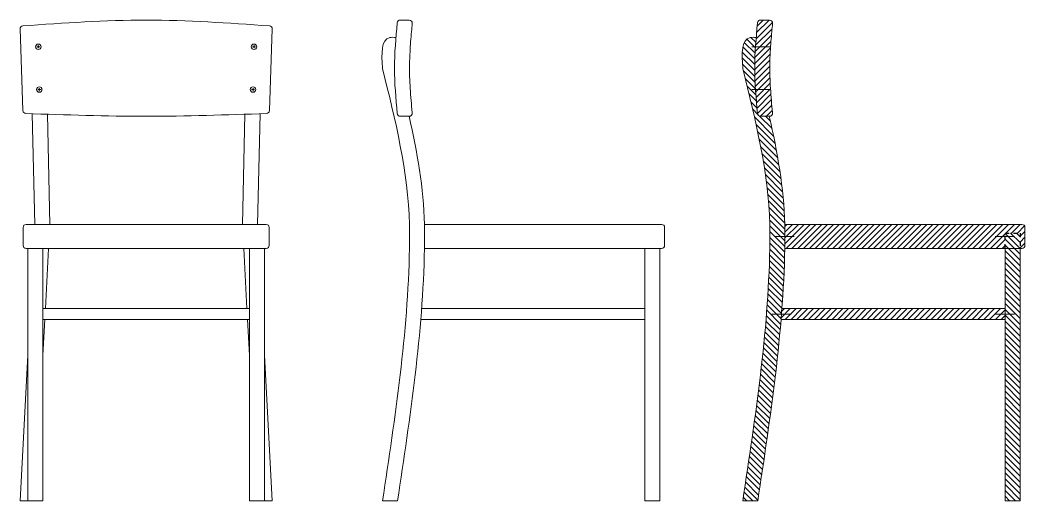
# Model space of a CAD drawing. Header units: millimetres. Extents: x 2639 to 6996, y 1162 to 2339.
# Drawn here: x 2638.6 to 2805.9, y 1253.5 to 1333.5 of the extents above; entities that cross this region are included whole.
import ezdxf

# ---------------------------------------------------------------- set-up
doc = ezdxf.new("R2010")
doc.units = ezdxf.units.MM
doc.linetypes.add('AI-Linetype-2', pattern=[1.4111111107583334, 0.7055555553791667, -0.7055555553791667])
doc.layers.get('0').update_dxf_attribs({"lineweight": 18})
doc.layers.add('A-FURN', color=8, linetype='Continuous', lineweight=13)
doc.layers.add('Viti', color=3, linetype='Continuous', lineweight=9)
doc.layers.add('Livello 1', color=7, linetype='Continuous')

msp = doc.modelspace()

# ---------------------------------------------------------------- hatches: boundary and pattern name
at = {"layer": 'A-FURN', "lineweight": -3}
h = msp.add_hatch(dxfattribs=at)
h.set_pattern_fill('ANSI31', color=256, scale=5.5)
h.set_pattern_definition([(45, (2001.508946119587, 1220.166366776513), (-0.4861359120657515, 0.4861359120657515), [])])
edge = h.paths.add_edge_path()
edge.add_spline(control_points=[(2763.562624532796, 1321.910129874899), (2763.558175282568, 1321.976525532241), (2763.553815407908, 1322.042869445668), (2763.506991699446, 1322.770411728709), (2763.473680186584, 1323.426497588775), (2763.432948819415, 1324.728284347731), (2763.425926566393, 1325.370635908555), (2763.444084604828, 1326.75536898835), (2763.472677218819, 1327.500455325995), (2763.529209821309, 1328.510159663057), (2763.545238612884, 1328.768808025427), (2763.562624532791, 1329.028247056625)], knot_values=[4.282248312765493, 4.282248312765493, 4.282248312765493, 4.282248312765493, 4.488228681661907, 4.488228681661907, 6.54284017156467, 6.54284017156467, 8.597451661467433, 8.597451661467433, 10.94426410700907, 10.94426410700907, 11.74912609451203, 11.74912609451203, 11.74912609451203, 11.74912609451203], degree=3, periodic=0)
edge.add_line((2763.562624532791, 1329.028247056625), (2761.057186130932, 1329.028247056622))
edge.add_spline(control_points=[(2761.057186130932, 1329.028247056622), (2760.980241569707, 1327.841919120385), (2760.881283507995, 1325.469213393143), (2760.980245728364, 1323.096507665901), (2761.057195831734, 1321.910129874897)], knot_values=[4.44968159697425, 4.44968159697425, 4.44968159697425, 4.44968159697425, 8.015609770940713, 11.58168780104129, 11.58168780104129, 11.58168780104129, 11.58168780104129], degree=3, periodic=0)
edge.add_line((2761.057195831734, 1321.910129874897), (2763.562624532796, 1321.9101298749))
edge = h.paths.add_edge_path()
edge.add_spline(control_points=[(2763.562624677613, 1329.028249217701), (2763.618496918381, 1329.861994803446), (2763.688384935599, 1330.703906044904), (2763.80515784759, 1332.007839304457), (2763.847575184899, 1332.464106963236), (2763.890497834139, 1332.922665189032)], knot_values=[0.3142135264303123, 0.3142135264303123, 0.3142135264303123, 0.3142135264303123, 2.900756170992809, 2.900756170992809, 4.282246077985313, 4.282246077985313, 4.282246077985313, 4.282246077985313], degree=3, periodic=0)
edge.add_arc((2763.39267394806, 1332.969263241021), 0.4999999999999846, 354.8174043659563, 449.9999997987895)
edge.add_line((2763.392673949816, 1333.469263241021), (2761.886126550856, 1333.469263246312))
edge.add_arc((2761.8861265491, 1332.969263246312), 0.5000000000000078, 89.99999979880249, 174.8343922432741)
edge.add_spline(control_points=[(2761.388295521655, 1333.015784941384), (2761.312746151937, 1332.207327289714), (2761.238499299892, 1331.398869638045), (2761.172521321118, 1330.590411986375)], knot_values=[0.4543631430876009, 0.4543631430876009, 0.4543631430876009, 0.4543631430876009, 2.884468537630885, 2.884468537630885, 2.884468537630885, 2.884468537630885], degree=3, periodic=0)
edge.add_spline(control_points=[(2761.172521321118, 1330.590411986375), (2761.130025428494, 1330.069690827662), (2761.09095991589, 1329.548969668948), (2761.057186225213, 1329.028248510235)], knot_values=[2.884468537630885, 2.884468537630885, 2.884468537630885, 2.884468537630885, 4.449680140525045, 4.449680140525045, 4.449680140525045, 4.449680140525045], degree=3, periodic=0)
edge.add_spline(control_points=[(2761.057186225213, 1329.028248510235), (2761.057186193786, 1329.028248025697), (2761.057186162359, 1329.02824754116), (2761.057186130932, 1329.028247056622)], knot_values=[4.449680140525045, 4.449680140525045, 4.449680140525045, 4.449680140525045, 4.449681596974241, 4.449681596974241, 4.449681596974241, 4.449681596974241], degree=3, periodic=0)
edge.add_line((2761.057186130932, 1329.028247056622), (2763.562624516777, 1329.028247056625))
edge = h.paths.add_edge_path()
edge.add_spline(control_points=[(2763.890497225278, 1318.015862521969), (2763.888488945589, 1318.0373171345), (2763.886481771152, 1318.058766732676), (2763.76334104783, 1319.375208578444), (2763.64693604676, 1320.651958961393), (2763.562624604921, 1321.910128798576)], knot_values=[11.74912720754442, 11.74912720754442, 11.74912720754442, 11.74912720754442, 11.81376316573462, 11.81376316573462, 15.71700466361133, 15.71700466361133, 15.71700466361133, 15.71700466361133], degree=3, periodic=0)
edge.add_line((2763.562624524789, 1321.9101298749), (2761.057195823211, 1321.910129874897))
edge.add_spline(control_points=[(2761.057195902764, 1321.910128779803), (2761.143405070708, 1320.580999704138), (2761.264090050147, 1319.251870628473), (2761.388295521807, 1317.922741552808)], knot_values=[11.58168889827165, 11.58168889827165, 11.58168889827165, 11.58168889827165, 15.57685640042517, 15.57685640042517, 15.57685640042517, 15.57685640042517], degree=3, periodic=0)
edge.add_arc((2761.886126549237, 1317.969263247895), 0.5000000000000004, 185.3387163807403, 270)
edge.add_line((2761.886126549237, 1317.469263247895), (2763.392673453594, 1317.46926324791))
edge.add_arc((2763.39267345359, 1317.96926324791), 0.5000000000000006, 270.0000000005471, 365.3476441719763)
edge = h.paths.add_edge_path()
edge.add_line((2802.630763578494, 1298.033053541276), (2805.130763578494, 1298.033053541276))
edge.add_line((2805.130763578494, 1298.033053541276), (2805.130763578494, 1295.469263239092))
edge.add_line((2805.130763578494, 1295.469263239092), (2805.430763578493, 1295.469263239092))
edge.add_arc((2805.430763578493, 1295.969263239092), 0.5, 270, 360)
edge.add_line((2805.930763578493, 1295.969263239092), (2805.930763578493, 1298.969263239092))
edge.add_arc((2805.430763578493, 1298.969263239092), 0.5, 0, 90)
edge.add_line((2805.430763578493, 1299.469263239092), (2765.930763578493, 1299.469263239092))
edge.add_spline(control_points=[(2765.930763578494, 1299.469263239092), (2765.948132145634, 1298.8033729501), (2765.954536750447, 1298.13649844119), (2765.953391969235, 1297.469276631884)], knot_values=[26.38654960391751, 26.38654960391774, 26.38654960391774, 26.38654960391774, 28.3875776954935, 28.3875776954935, 28.3875776954935, 28.3875776954935], degree=3, periodic=0)
edge.add_spline(control_points=[(2765.953391947179, 1297.469263777075), (2765.95224825279, 1296.802731860935), (2765.9435707981, 1296.135853366317), (2765.930763578494, 1295.469263239092)], knot_values=[28.38759054620891, 28.38759054620891, 28.38759054620891, 28.38759054620891, 30.38654960391751, 30.38654960391775, 30.38654960391775, 30.38654960391775], degree=3, periodic=0)
edge.add_line((2765.930763578494, 1295.469263239092), (2802.630763578494, 1295.469263239092))
edge.add_line((2802.630763578494, 1295.469263239092), (2802.630763578494, 1298.033053541276))
edge = h.paths.add_edge_path()
edge.add_line((2802.630763578494, 1285.469263239092), (2765.4517894839, 1285.469263239092))
edge.add_spline(control_points=[(2765.4517894839, 1285.469263239092), (2765.429310425218, 1285.166395066008), (2765.406175979478, 1284.863572656365), (2765.382404689414, 1284.560794715389)], knot_values=[40.40248688792148, 40.40248688792148, 40.40248688792148, 40.40248688792148, 41.31420663038907, 41.31420663038907, 41.31420663038907, 41.31420663038907], degree=3, periodic=0)
edge.add_spline(control_points=[(2765.382404689414, 1284.560794715389), (2765.359069788145, 1284.263575113922), (2765.335121210062, 1283.966398363413), (2765.31057649532, 1283.669263239092)], knot_values=[41.31420663038907, 41.31420663038907, 41.31420663038907, 41.31420663038907, 42.20918919626619, 42.20918919626619, 42.20918919626619, 42.20918919626619], degree=3, periodic=0)
edge.add_line((2765.31057649532, 1283.669263239092), (2802.630763578494, 1283.669263239092))
edge.add_line((2802.630763578494, 1283.669263239092), (2802.630763578494, 1285.469263239092))
h = msp.add_hatch(dxfattribs=at)
h.set_pattern_fill('ANSI31', color=256, scale=5.499999999999998, angle=90)
h.set_pattern_definition([(135, (2001.508946119587, 1220.166366776513), (-0.4861359120657514, -0.4861359120657512), [])])
edge = h.paths.add_edge_path()
edge.add_spline(control_points=[(2758.941733818057, 1325.425034555174), (2761.073556214256, 1316.83015687757), (2763.525353558499, 1306.92978987741), (2763.360384146873, 1282.705101710839), (2761.045447683481, 1267.426341945455), (2758.930763578493, 1253.469263239092)], knot_values=[0.04518365618235125, 0.04518365618235125, 0.04518365618235125, 0.04518365618235125, 26.38654960391751, 30.38654960391751, 72.62693312490369, 72.62693312490369, 72.62693312490369, 72.62693312490369], degree=3, periodic=0)
edge.add_line((2758.930763578493, 1253.469263239092), (2761.430763578493, 1253.469263239092))
edge.add_spline(control_points=[(2761.430763578493, 1253.469263239092), (2763.545447683481, 1267.426341945456), (2765.860384146873, 1282.705101710839), (2766.006892419434, 1304.218891337867), (2764.705600400534, 1311.513296320901), (2763.357242726624, 1317.46926324791)], knot_values=[8.167548628614327, 8.167548628614327, 8.167548628614327, 8.167548628614327, 50.4079321496005, 54.4079321496005, 72.62693312490369, 72.62693312490369, 72.62693312490369, 72.62693312490369], degree=3, periodic=0)
edge.add_line((2763.357242726624, 1317.46926324791), (2761.886126549237, 1317.469263247895))
edge.add_arc((2761.886126549237, 1317.969263247895), 0.4999999999999995, 185.3387161845851, 270, ccw=False)
edge.add_spline(control_points=[(2761.388295521807, 1317.922741552808), (2761.153224475739, 1320.438248784509), (2760.779799281389, 1324.660805595697), (2761.033209533187, 1328.883362406887), (2761.172521321119, 1330.590411986375)], knot_values=[2.88446853763096, 2.88446853763096, 2.88446853763096, 2.88446853763096, 10.44571516711541, 15.57685640042516, 15.57685640042516, 15.57685640042516, 15.57685640042516], degree=3, periodic=0)
edge.add_spline(control_points=[(2761.172521321119, 1330.590411986375), (2760.817820905447, 1330.607140890627), (2758.620448311452, 1330.71077661843), (2758.781989065871, 1327.891756483552), (2758.927968966805, 1325.514755227487)], knot_values=[0, 0, 0, 0, 1.002972445811026, 6.213424252066889, 6.213424252066889, 6.213424252066889, 6.213424252066889], degree=3, periodic=0)
edge.add_arc((2759.427028722001, 1325.545404219967), 0.4999999999999664, 183.5143192691417, 193.9301806734014)
h = msp.add_hatch(dxfattribs=at)
h.set_pattern_fill('ANSI31', color=256, scale=5.5, angle=90)
h.set_pattern_definition([(135, (2001.508946119587, 1220.166366776513), (-0.4861359120657515, -0.4861359120657514), [])])
h.paths.add_polyline_path([(2805.130763578494, 1295.469263239092), (2802.630763578494, 1295.469263239092), (2802.630763578494, 1253.469263239092), (2805.130763578494, 1253.469263239092)])
h.paths.add_polyline_path([(2805.130763578494, 1298.033053541276), (2802.630763578494, 1298.033053541276), (2802.630763578494, 1295.469263239092), (2805.130763578494, 1295.469263239092)])

# ---------------------------------------------------------------- linework, layer by layer
for p, q in [((2701.872690881786, 1333.469263246311), (2703.379238280747, 1333.46926324102)), ((2761.886126550855, 1333.469263246311), (2763.392673949816, 1333.46926324102)), ((2639.017084608416, 1318.417962484614), (2638.550908273698, 1332.003698230508)), ((2680.08473193898, 1318.417962484614), (2680.550908273698, 1332.003698230508)), ((2640.580743075347, 1317.89699490798), (2641.016202317062, 1299.469263239092)), ((2643.098742243263, 1317.809379791586), (2643.514731831282, 1299.469263239092)), ((2676.003074304132, 1317.809379791586), (2675.587084716171, 1299.469263239092)), ((2678.521073472048, 1317.89699490798), (2678.085614230442, 1299.469263239092)), ((2701.872690880154, 1317.46926324791), (2703.379237784521, 1317.46926324791)), ((2761.886126549223, 1317.46926324791), (2763.39267345359, 1317.46926324791)), ((2639.050908273698, 1295.969263239092), (2639.050908273698, 1298.969263239092)), ((2639.550908273698, 1299.469263239092), (2679.550908273698, 1299.469263239092)), ((2680.050908273698, 1295.969263239092), (2680.050908273698, 1298.969263239092)), ((2745.417327909425, 1299.469263239092), (2705.917327909425, 1299.469263239092)), ((2745.917327909425, 1295.969263239092), (2745.917327909425, 1298.969263239092)), ((2805.430763578493, 1299.469263239092), (2765.930763578493, 1299.469263239092)), ((2805.930763578493, 1295.969263239092), (2805.930763578493, 1298.969263239092)), ((2639.550908273698, 1295.469263239092), (2679.550908273698, 1295.469263239092)), ((2639.850908273698, 1295.469263239092), (2639.850908273698, 1253.469263239092)), ((2642.350908273698, 1295.469263239092), (2642.350908273698, 1253.469263239092)), ((2643.300486304536, 1295.469263239092), (2642.764872487669, 1285.469263239092)), ((2676.336944059767, 1285.469263239092), (2675.801330242913, 1295.469263239092)), ((2676.750908273697, 1295.469263239092), (2676.750908273697, 1253.469263239092)), ((2679.250908273697, 1295.469263239092), (2679.250908273697, 1253.469263239092)), ((2705.917327909425, 1295.469263239092), (2745.417327909425, 1295.469263239092)), ((2742.617327909425, 1295.469263239092), (2742.617327909425, 1253.469263239092)), ((2745.117327909425, 1295.469263239092), (2745.117327909425, 1253.469263239092)), ((2765.930763578493, 1295.469263239092), (2805.430763578493, 1295.469263239092)), ((2802.630763578494, 1295.469263239092), (2802.630763578494, 1253.469263239092)), ((2805.130763578494, 1295.469263239092), (2805.130763578494, 1253.469263239092)), ((2642.350908273698, 1285.469263239092), (2676.750908273697, 1285.469263239092)), ((2705.438353814831, 1285.469263239092), (2742.617327909425, 1285.469263239092)), ((2765.4517894839, 1285.469263239092), (2802.630763578494, 1285.469263239092)), ((2642.350908273698, 1283.669263239092), (2676.750908273697, 1283.669263239092)), ((2642.668462000634, 1283.669263239092), (2642.350908273698, 1277.740481774977)), ((2676.750908273697, 1277.740481775557), (2676.4333545468, 1283.669263239092)), ((2705.297140826251, 1283.669263239092), (2742.617327909425, 1283.669263239092)), ((2765.31057649532, 1283.669263239092), (2802.630763578494, 1283.669263239092)), ((2638.550908273698, 1253.469263239092), (2639.850908273698, 1277.726004604671)), ((2679.250908273697, 1277.72600460575), (2680.550908273698, 1253.469263239092)), ((2638.550908273698, 1253.469263239092), (2639.850908273698, 1253.469263239092)), ((2639.850908273698, 1253.469263239092), (2642.350908273698, 1253.469263239092)), ((2676.750908273697, 1253.469263239092), (2679.250908273697, 1253.469263239092)), ((2680.550908273698, 1253.469263239092), (2679.250908273697, 1253.469263239092)), ((2698.917327909425, 1253.469263239092), (2701.417327909425, 1253.469263239092)), ((2742.617327909425, 1253.469263239092), (2745.117327909425, 1253.469263239092)), ((2758.930763578493, 1253.469263239092), (2761.430763578493, 1253.469263239092)), ((2802.630763578494, 1253.469263239092), (2805.130763578494, 1253.469263239092))]:
    msp.add_line(p, q)
at = {"lineweight": -3}
msp.add_line((2805.130763578494, 1287.502821481887), (2805.130763578494, 1287.502821481887), dxfattribs=at)
for centre in [(2641.580990420791, 1329.028247056622), (2677.520826126552, 1329.028247056622), (2641.745819667189, 1321.910129874896), (2677.355996880187, 1321.910129874896)]:
    msp.add_circle(centre, 0.4527692568341696)
for centre, start, end in [((2639.050908273698, 1332.003698230508), 94.08362555757282, 180), ((2680.050908273698, 1332.003698230508), 0, 85.91637444245318), ((2701.872690880031, 1332.969263246312), 89.9999997988546, 174.6612845133986), ((2703.379238278991, 1332.969263241021), 354.6524964705615, 89.99999979880249), ((2761.8861265491, 1332.969263246312), 89.9999997988546, 174.6612845133988), ((2763.39267394806, 1332.969263241021), 354.6524964705613, 89.99999979880249), ((2699.413593052931, 1325.545404219967), 183.5143189873354, 193.9301802895164), ((2759.427028722001, 1325.545404219967), 183.5143189873355, 193.930180289516), ((2639.516790511261, 1318.435109223707), 181.9652568976533, 267.9587569130822), ((2679.585026036134, 1318.435109223707), 272.0412430869179, 358.0347431023337), ((2701.872690880168, 1317.969263247895), 185.3387154884732, 269.9999999983324), ((2703.379237784521, 1317.96926324791), 270, 5.347644180617622), ((2761.886126549237, 1317.969263247895), 185.3387154884732, 269.9999999983324), ((2763.39267345359, 1317.96926324791), 270, 5.347644180617617), ((2639.550908273698, 1298.969263239092), 90, 180), ((2679.550908273698, 1298.969263239092), 0, 90), ((2745.417327909425, 1298.969263239092), 0, 90), ((2805.430763578493, 1298.969263239092), 0, 90), ((2639.550908273698, 1295.969263239092), 180, 270), ((2679.550908273698, 1295.969263239092), 270, 0), ((2745.417327909425, 1295.969263239092), 270, 0), ((2805.430763578493, 1295.969263239092), 270, 0)]:
    msp.add_arc(centre, 0.5, start, end)
for points in [[(2639.01530208126, 1332.50242881816), (2645.860504145405, 1332.991132715633), (2659.550908273698, 1333.947393762551), (2673.24131240199, 1332.991132715633), (2680.086514466136, 1332.50242881816)], [(2701.374859852586, 1333.015784941384), (2701.139788806574, 1330.500277710226), (2700.694867012228, 1325.469263247367), (2701.139788806669, 1320.438248784509), (2701.374859852738, 1317.922741552808)], [(2761.388295521655, 1333.015784941384), (2761.153224475643, 1330.500277710226), (2760.708302681297, 1325.469263247367), (2761.153224475739, 1320.438248784509), (2761.388295521807, 1317.922741552808)], [(2639.498981072881, 1317.935426500467), (2646.182956806486, 1317.697199624844), (2659.550908273695, 1317.24132685334), (2672.918859740908, 1317.697199624844), (2679.602835474514, 1317.935426500467)]]:
    msp.add_open_spline(points, degree=3)
for points, knots in [([(2703.87706216507, 1332.922665189032), (2703.83413951583, 1332.464106963236), (2703.791722178521, 1332.007839304457), (2703.651263387503, 1330.439420001702), (2703.562169843355, 1329.338813014842), (2703.45924154975, 1327.500455325995), (2703.430648935759, 1326.75536898835), (2703.412490897324, 1325.370635908555), (2703.419513150347, 1324.728284347731), (2703.460244517515, 1323.426497588775), (2703.493556030377, 1322.770411728709), (2703.621227722679, 1320.786661241009), (2703.743512865647, 1319.443548048417), (2703.873046102083, 1318.058766732676), (2703.87505327652, 1318.0373171345), (2703.877061556208, 1318.015862521969)], [0.3142135264303125, 0.3142135264303125, 0.3142135264303125, 0.3142135264303125, 1.695703433422816, 1.695703433422816, 5.087110300268449, 5.087110300268449, 7.433922745810085, 7.433922745810085, 9.488534235712848, 9.488534235712848, 11.54314572561561, 11.54314572561561, 15.65236870542114, 15.65236870542114, 15.71700466361133, 15.71700466361133, 15.71700466361133, 15.71700466361133]), ([(2763.890497834139, 1332.922665189032), (2763.847575184899, 1332.464106963236), (2763.80515784759, 1332.007839304457), (2763.664699056572, 1330.439420001702), (2763.575605512424, 1329.338813014842), (2763.472677218819, 1327.500455325995), (2763.444084604828, 1326.75536898835), (2763.425926566393, 1325.370635908555), (2763.432948819415, 1324.728284347731), (2763.473680186584, 1323.426497588775), (2763.506991699446, 1322.770411728709), (2763.634663391747, 1320.786661241009), (2763.756948534716, 1319.443548048417), (2763.886481771152, 1318.058766732676), (2763.888488945589, 1318.0373171345), (2763.890497225278, 1318.015862521969)], [0.3142135264303125, 0.3142135264303125, 0.3142135264303125, 0.3142135264303125, 1.695703433422816, 1.695703433422816, 5.087110300268449, 5.087110300268449, 7.433922745810085, 7.433922745810085, 9.488534235712848, 9.488534235712848, 11.54314572561561, 11.54314572561561, 15.65236870542114, 15.65236870542114, 15.71700466361133, 15.71700466361133, 15.71700466361133, 15.71700466361133]), ([(2701.15908565205, 1330.590411986375), (2700.804385236378, 1330.607140890627), (2698.607012642383, 1330.71077661843), (2698.768553396802, 1327.891756483552), (2698.914533297736, 1325.514755227487)], [0, 0, 0, 0, 1.002972445811026, 6.213424252066889, 6.213424252066889, 6.213424252066889, 6.213424252066889]), ([(2761.172521321119, 1330.590411986375), (2760.817820905447, 1330.607140890627), (2758.620448311452, 1330.71077661843), (2758.781989065871, 1327.891756483552), (2758.927968966805, 1325.514755227487)], [0, 0, 0, 0, 1.002972445811026, 6.213424252066889, 6.213424252066889, 6.213424252066889, 6.213424252066889]), ([(2698.928298148988, 1325.425034555174), (2701.060120545188, 1316.83015687757), (2703.51191788943, 1306.92978987741), (2703.346948477803, 1282.705101710839), (2701.032012014412, 1267.426341945455), (2698.917327909425, 1253.469263239092)], [0.04518365618235125, 0.04518365618235125, 0.04518365618235125, 0.04518365618235125, 26.38654960391751, 30.38654960391751, 72.62693312490369, 72.62693312490369, 72.62693312490369, 72.62693312490369]), ([(2758.941733818057, 1325.425034555174), (2761.073556214256, 1316.83015687757), (2763.525353558499, 1306.92978987741), (2763.360384146873, 1282.705101710839), (2761.045447683481, 1267.426341945455), (2758.930763578493, 1253.469263239092)], [0.04518365618235125, 0.04518365618235125, 0.04518365618235125, 0.04518365618235125, 26.38654960391751, 30.38654960391751, 72.62693312490369, 72.62693312490369, 72.62693312490369, 72.62693312490369]), ([(2703.343807057556, 1317.46926324791), (2704.692164731465, 1311.513296320901), (2705.993456750365, 1304.218891337867), (2705.846948477803, 1282.705101710839), (2703.532012014412, 1267.426341945456), (2701.417327909425, 1253.469263239092)], [8.167548628614322, 8.167548628614322, 8.167548628614322, 8.167548628614322, 26.38654960391751, 30.38654960391751, 72.62693312490369, 72.62693312490369, 72.62693312490369, 72.62693312490369]), ([(2763.357242726624, 1317.46926324791), (2764.705600400534, 1311.513296320901), (2766.006892419434, 1304.218891337867), (2765.860384146873, 1282.705101710839), (2763.545447683481, 1267.426341945456), (2761.430763578493, 1253.469263239092)], [8.167548628614322, 8.167548628614322, 8.167548628614322, 8.167548628614322, 26.38654960391751, 30.38654960391751, 72.62693312490369, 72.62693312490369, 72.62693312490369, 72.62693312490369])]:
    msp.add_open_spline(points, degree=3, knots=knots)
at = {"layer": 'Livello 1', "linetype": 'AI-Linetype-2', "lineweight": -3}
for p, q in [((2802.630763578494, 1295.469263239092), (2802.630763578494, 1298.033053541276)), ((2802.630763578494, 1298.033053541276), (2805.130763578494, 1298.033053541276)), ((2805.130763578494, 1298.033053541276), (2805.130763578494, 1295.469263239092))]:
    msp.add_line(p, q, dxfattribs=at)
at = {"layer": 'Viti'}
for p, q in [((2641.330990420791, 1329.028247056622), (2641.539323754125, 1329.069913723289)), ((2641.330990420791, 1329.028247056622), (2641.830990420791, 1329.028247056622)), ((2641.330990420791, 1329.028247056622), (2641.539323754125, 1328.986580389955)), ((2641.539323754125, 1329.069913723289), (2641.580990420791, 1329.278247056622)), ((2641.580990420791, 1329.278247056622), (2641.580990420791, 1328.778247056622)), ((2641.580990420791, 1329.278247056622), (2641.622657087457, 1329.069913723289)), ((2641.622657087457, 1329.069913723288), (2641.830990420791, 1329.028247056622)), ((2641.622729551226, 1328.986942708796), (2641.820990420791, 1329.028247056622)), ((2677.270826126552, 1329.028247056622), (2677.479159459886, 1329.069913723289)), ((2677.270826126552, 1329.028247056622), (2677.770826126552, 1329.028247056622)), ((2677.270826126552, 1329.028247056622), (2677.479159459886, 1328.986580389955)), ((2677.479159459886, 1329.069913723289), (2677.520826126552, 1329.278247056622)), ((2677.520826126552, 1329.278247056622), (2677.520826126552, 1328.778247056622)), ((2677.520826126552, 1329.278247056622), (2677.562492793219, 1329.069913723289)), ((2677.562492793219, 1329.069913723288), (2677.770826126552, 1329.028247056622)), ((2677.562565256987, 1328.986942708796), (2677.760826126552, 1329.028247056622)), ((2760.432624532795, 1329.028247056622), (2763.562624532791, 1329.028247056625)), ((2641.580990420791, 1328.778247056622), (2641.539323754125, 1328.986580389955)), ((2641.622729551226, 1328.986942708796), (2641.580990420791, 1328.778247056622)), ((2677.520826126552, 1328.778247056622), (2677.479159459886, 1328.986580389955)), ((2677.562565256987, 1328.986942708796), (2677.520826126552, 1328.778247056622)), ((2641.495819667189, 1321.910129874896), (2641.704153000523, 1321.951796541563)), ((2641.495819667189, 1321.910129874896), (2641.995819667189, 1321.910129874896)), ((2641.495819667189, 1321.910129874896), (2641.704153000523, 1321.86846320823)), ((2641.704153000523, 1321.951796541563), (2641.745819667189, 1322.160129874896)), ((2641.745819667189, 1321.660129874896), (2641.704153000523, 1321.86846320823)), ((2641.745819667189, 1322.160129874896), (2641.745819667189, 1321.660129874896)), ((2641.745819667189, 1322.160129874896), (2641.787486333855, 1321.951796541563)), ((2641.787558797623, 1321.86882552707), (2641.745819667189, 1321.660129874896)), ((2641.787486333855, 1321.951796541563), (2641.995819667189, 1321.910129874896)), ((2641.787558797623, 1321.86882552707), (2641.985819667188, 1321.910129874896)), ((2677.105996880187, 1321.910129874896), (2677.314330213521, 1321.951796541563)), ((2677.105996880187, 1321.910129874896), (2677.605996880187, 1321.910129874896)), ((2677.105996880187, 1321.910129874896), (2677.314330213521, 1321.86846320823)), ((2677.314330213521, 1321.951796541563), (2677.355996880187, 1322.160129874896)), ((2677.355996880187, 1321.660129874896), (2677.314330213521, 1321.86846320823)), ((2677.355996880187, 1322.160129874896), (2677.355996880187, 1321.660129874896)), ((2677.355996880187, 1322.160129874896), (2677.397663546853, 1321.951796541563)), ((2677.397736010622, 1321.86882552707), (2677.355996880187, 1321.660129874896)), ((2677.397663546853, 1321.951796541563), (2677.605996880187, 1321.910129874896)), ((2677.397736010622, 1321.86882552707), (2677.595996880187, 1321.910129874896)), ((2760.432624532795, 1321.910129874896), (2763.562624532791, 1321.9101298749)), ((2767.51747572048, 1297.469263239092), (2764.31747572048, 1297.469263239092)), ((2804.194847352718, 1297.469263239091), (2800.994847352718, 1297.469263239091)), ((2766.969116831444, 1284.560794715386), (2763.769116831444, 1284.560794715386)), ((2804.21747572048, 1284.560794715386), (2801.01747572048, 1284.560794715386))]:
    msp.add_line(p, q, dxfattribs=at)

doc.saveas('drawing.dxf')
